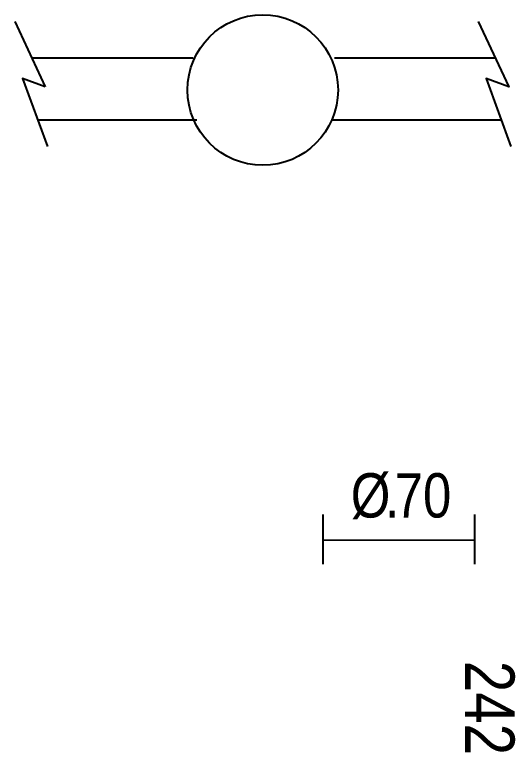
# Model space of a CAD drawing. Extents: x 0 to 141, y 5 to 251.
# Drawn here: x 0.2 to 72.3, y 29.9 to 136.1 of the extents above; entities that cross this region are included whole.
import ezdxf

# ---------------------------------------------------------------- set-up
doc = ezdxf.new("R2010")
doc.units = 0
doc.layers.add('LIVELLO_1', color=160, linetype='Continuous')
doc.styles.add('STD', font='txt')

# ---------------------------------------------------------------- blocks, each defined once
blk = doc.blocks.new('AI9-BLK1')
at = {"layer": 'LIVELLO_1', "color": 7}
for p, q in [((-70.04, 8.21), (-65.64, -1.22)), ((-67.53, 2.97), (-44.36, 2.97)), ((-24, 2.97), (-0.73, 2.97)), ((-66.74, -5.98), (-43.82, -5.98)), ((-24.46, -5.98), (0.07, -5.98)), ((-25.67, -62.85), (-25.67, -69.97)), ((-3.79, -62.85), (-3.79, -69.97)), ((-25.63, -66.53), (-3.92, -66.47))]:
    blk.add_line(p, q, dxfattribs=at)
for points in [[(-3.27, 8.21), (1.13, -1.22), (-2.13, -0.03), (1.43, -9.8)], [(-65.64, -1.22), (-68.9, -0.03), (-65.34, -9.8)]]:
    blk.add_lwpolyline(points, dxfattribs=at)
blk.add_circle((-34.31, -1.67), 10.84, dxfattribs=at)
at = {"layer": 'LIVELLO_1', "color": 7, "char_height": 6.3913, "attachment_point": 1, "style": 'STD'}
for s, insert in [('\\fArial Narrow|b0|i0;\\H6.3913;\\C7;Ø', (-21.63, -56.88)), ('\\fArial Narrow|b0|i0;\\H6.3913;\\C7;70', (-15.3, -56.88)), ('\\fArial Narrow|b0|i0;\\H6.3913;\\C7;.', (-16.7, -56.88))]:
    blk.add_mtext(s, dxfattribs=dict(at, insert=insert))
at = {"layer": 'LIVELLO_1', "color": 7, "insert": (1.95, -83.91), "char_height": 7.1093, "attachment_point": 1, "rotation": 270, "style": 'STD'}
blk.add_mtext('\\fArial Narrow|b0|i0;\\H7.1093;\\C7;242', dxfattribs=at)

msp = doc.modelspace()

# ---------------------------------------------------------------- block references
at = {"layer": 'LIVELLO_1', "color": 7}
msp.add_blockref('AI9-BLK1', (70.228444, 126.944965), dxfattribs=at)

doc.saveas('drawing.dxf')
